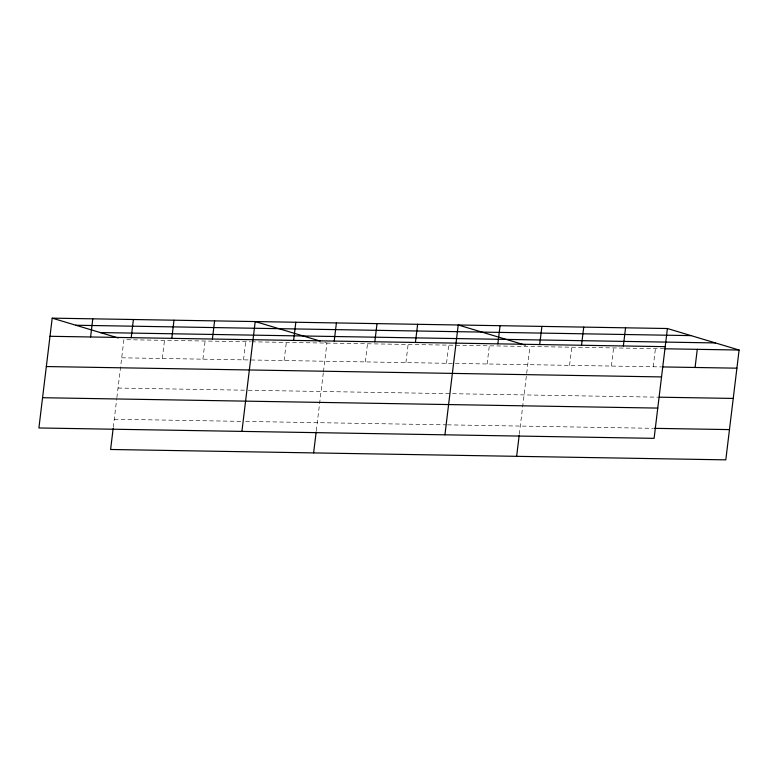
<?xml version="1.0" encoding="UTF-8"?>
<svg xmlns="http://www.w3.org/2000/svg" width="778" height="778" viewBox="0 0 778 778"><rect width="100%" height="100%" fill="white"/><g stroke="black" fill="none" stroke-linecap="round" stroke-linejoin="round"><path stroke-width="0.58" stroke-dasharray="3.89 2.92" d="M113.287 427.365L116.729 398.842M116.875 397.646L123.897 339.655L250.487 341.795M162.301 358.493L164.498 340.346M202.902 359.173L205.1 341.027M243.514 359.864L245.702 341.717M284.116 360.545L286.314 342.398M316.296 430.798L323.308 372.866M323.454 371.699L326.916 343.079L324.659 342.408M365.32 361.916L367.517 343.769M405.921 362.597L408.119 344.45M446.523 363.287L448.721 345.14M487.135 363.968L489.323 345.821M519.315 434.221L529.935 346.511M569.564 365.359L571.762 347.212M611.401 366.068L613.599 347.922M653.238 366.769L655.436 348.622M251.673 341.814L663.799 348.768M121.699 357.802L661.601 366.915M118.042 388.057L247.015 390.235M248.211 390.255L657.945 397.169M114.269 419.225L240.859 421.365M245.634 421.443L446.261 424.827M447.457 424.846L652.975 428.318"/><path stroke-width="1.17" d="M52.194 318.144L38.9 427.968L654.104 438.345L667.398 328.52L52.194 318.144L118.266 337.963M90.598 336.981L92.796 318.824M113.141 428.532L110.602 449.48L725.806 459.856L739.1 350.032L667.398 328.52M131.2 337.662L133.398 319.515M171.802 338.342L174 320.196M212.404 339.033L214.602 320.886M241.919 431.391L255.203 321.567L320.157 341.056M293.617 340.404L295.815 322.257M313.622 452.903L316.16 431.955M334.219 341.085L336.417 322.938M374.821 341.775L377.019 323.629M415.423 342.456L417.621 324.309M444.938 434.814L458.223 324.99L525.422 345.16M497.862 343.847L500.06 325.7M516.641 456.326L519.179 435.388M539.699 344.557L541.896 326.41M581.526 345.257L583.724 327.11M623.363 345.967L625.561 327.82M695.075 367.479L697.263 349.332M75.855 325.243L691.059 335.619M100.236 332.556L715.439 342.933M49.996 336.291L665.2 346.667M664.995 348.787L739.1 350.032M662.798 366.934L736.902 368.179M46.33 366.545L661.533 376.922M659.141 397.188L733.246 398.433M42.557 397.714L657.76 408.09M654.172 428.338L729.472 429.602"/></g></svg>
